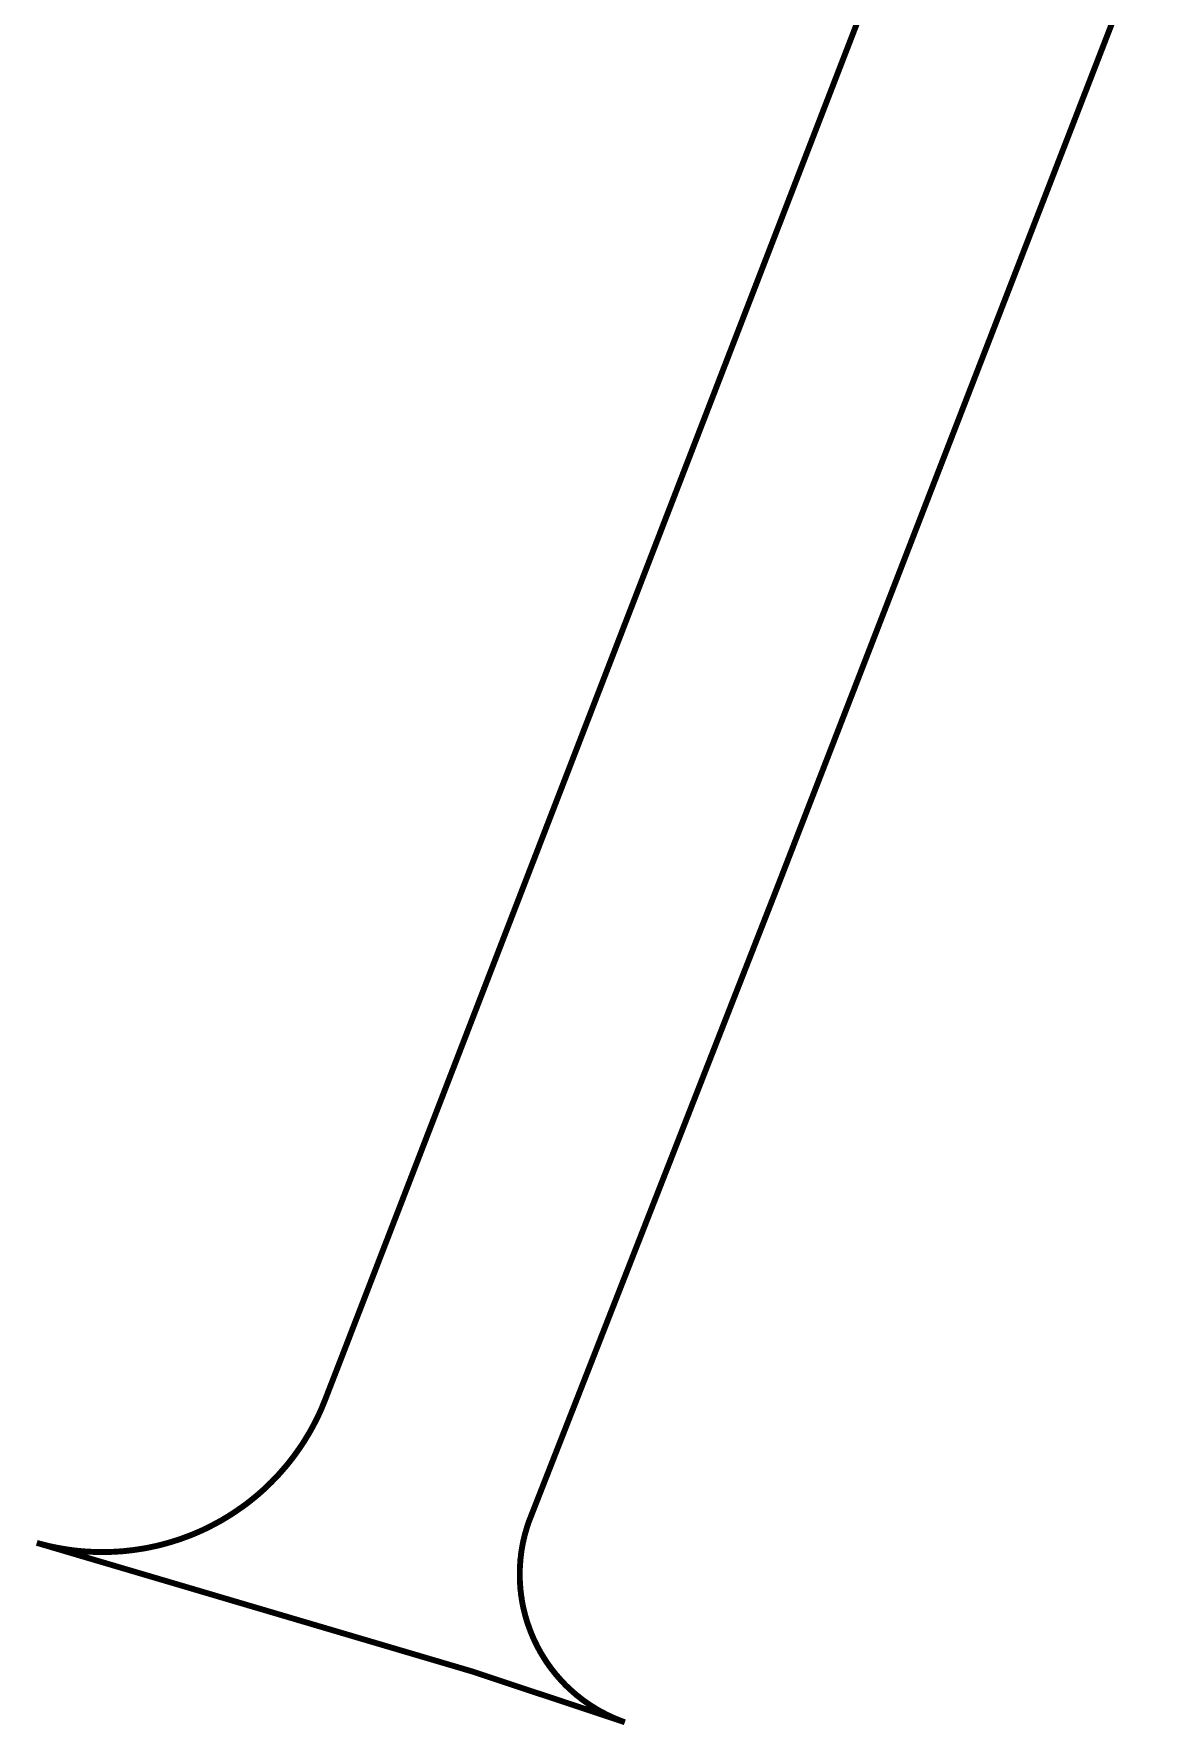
# Model space of a CAD drawing. Header units: inches. Extents: x 179568 to 180433, y 653998 to 654850.
# Drawn here: x 179731.9 to 179856.5, y 653998 to 654184.2 of the extents above; entities that cross this region are included whole.
import ezdxf

# ---------------------------------------------------------------- set-up
doc = ezdxf.new("R2010")
doc.units = ezdxf.units.IN
doc.header["$MEASUREMENT"] = 0
doc.layers.add('chelkot lines', color=1, linetype='Continuous')

msp = doc.modelspace()

# ---------------------------------------------------------------- linework, layer by layer
at = {"layer": 'chelkot lines', "color": 160, "linetype": 'Continuous', "true_color": 0x2323ff, "const_width": 0.65}
msp.add_lwpolyline([(179856.14, 654199.61), (179823.01, 654114.09), (179813.89, 654090.56), (179800.87, 654057.31), (179786.38, 654020.33), (179786.29, 654020.04), (179786.19, 654019.75), (179786.11, 654019.47), (179786.02, 654019.18), (179785.94, 654018.89), (179785.87, 654018.59), (179785.8, 654018.3), (179785.74, 654018.01), (179785.68, 654017.71), (179785.63, 654017.42), (179785.58, 654017.12), (179785.54, 654016.82), (179785.51, 654016.52), (179785.47, 654016.22), (179785.45, 654015.92), (179785.43, 654015.62), (179785.41, 654015.32), (179785.4, 654015.02), (179785.4, 654014.72), (179785.4, 654014.42), (179785.4, 654014.12), (179785.41, 654013.82), (179785.43, 654013.52), (179785.45, 654013.22), (179785.47, 654012.92), (179785.51, 654012.62), (179785.54, 654012.32), (179785.59, 654012.02), (179785.63, 654011.72), (179785.68, 654011.43), (179785.74, 654011.13), (179785.8, 654010.84), (179785.87, 654010.54), (179785.95, 654010.25), (179786.02, 654009.96), (179786.11, 654009.67), (179786.19, 654009.38), (179786.25, 654009.21), (179786.29, 654009.1), (179786.39, 654008.81), (179786.49, 654008.53), (179786.6, 654008.25), (179786.71, 654007.97), (179786.83, 654007.69), (179786.95, 654007.42), (179787.08, 654007.15), (179787.21, 654006.88), (179787.34, 654006.61), (179787.49, 654006.34), (179787.63, 654006.08), (179787.78, 654005.82), (179787.94, 654005.56), (179788.1, 654005.31), (179788.26, 654005.05), (179788.43, 654004.8), (179788.6, 654004.56), (179788.78, 654004.31), (179788.96, 654004.07), (179789.15, 654003.84), (179789.33, 654003.6), (179789.53, 654003.37), (179789.73, 654003.14), (179789.93, 654002.92), (179790.13, 654002.7), (179790.34, 654002.48), (179790.55, 654002.27), (179790.77, 654002.06), (179790.99, 654001.86), (179791.21, 654001.66), (179791.44, 654001.46), (179791.67, 654001.26), (179791.91, 654001.08), (179792.14, 654000.89), (179792.38, 654000.71), (179792.63, 654000.53), (179792.87, 654000.36), (179793.12, 654000.19), (179793.38, 654000.03), (179793.63, 653999.87), (179793.89, 653999.71), (179794.15, 653999.56), (179794.41, 653999.42), (179794.68, 653999.28), (179794.95, 653999.14), (179795.22, 653999.01), (179795.49, 653998.88), (179795.76, 653998.76), (179796.04, 653998.64), (179796.32, 653998.53), (179796.6, 653998.42), (179796.96, 653998.29), (179780.29, 654003.84), (179732.21, 654018.04), (179732.61, 654017.92), (179733.06, 654017.81), (179733.51, 654017.7), (179733.95, 654017.6), (179734.4, 654017.51), (179734.86, 654017.43), (179735.31, 654017.35), (179735.76, 654017.28), (179736.22, 654017.22), (179736.67, 654017.17), (179737.13, 654017.12), (179737.59, 654017.09), (179738.05, 654017.06), (179738.51, 654017.04), (179738.97, 654017.03), (179739.43, 654017.02), (179739.89, 654017.03), (179740.34, 654017.04), (179740.8, 654017.06), (179741.26, 654017.09), (179741.72, 654017.12), (179742.18, 654017.17), (179742.63, 654017.22), (179743.09, 654017.28), (179743.54, 654017.35), (179744, 654017.42), (179744.45, 654017.5), (179744.9, 654017.6), (179745.35, 654017.69), (179745.79, 654017.8), (179746.24, 654017.92), (179746.68, 654018.04), (179747.12, 654018.17), (179747.56, 654018.31), (179748, 654018.45), (179748.43, 654018.61), (179748.86, 654018.77), (179749.29, 654018.93), (179749.71, 654019.11), (179750.13, 654019.29), (179750.55, 654019.48), (179750.96, 654019.68), (179751.38, 654019.89), (179751.78, 654020.1), (179752.19, 654020.32), (179752.59, 654020.54), (179752.98, 654020.78), (179753.38, 654021.02), (179753.76, 654021.26), (179754.15, 654021.52), (179754.52, 654021.78), (179754.9, 654022.04), (179755.27, 654022.31), (179755.63, 654022.59), (179755.99, 654022.88), (179756.35, 654023.17), (179756.7, 654023.47), (179757.04, 654023.77), (179757.38, 654024.08), (179757.71, 654024.4), (179758.04, 654024.72), (179758.36, 654025.05), (179758.68, 654025.38), (179758.99, 654025.72), (179759.29, 654026.07), (179759.59, 654026.41), (179759.89, 654026.77), (179760.17, 654027.13), (179760.45, 654027.49), (179760.72, 654027.86), (179760.99, 654028.24), (179761.25, 654028.61), (179761.51, 654029), (179761.75, 654029.38), (179761.99, 654029.78), (179762.23, 654030.17), (179762.45, 654030.57), (179762.67, 654030.97), (179762.88, 654031.38), (179763.09, 654031.79), (179763.29, 654032.21), (179763.48, 654032.63), (179763.66, 654033.05), (179763.98, 654033.84), (179764.66, 654035.59), (179765.17, 654036.9), (179765.17, 654036.9), (179780.61, 654076.86), (179799.95, 654126.9), (179814.67, 654165), (179845.29, 654244.24)], dxfattribs=at)

doc.saveas('drawing.dxf')
